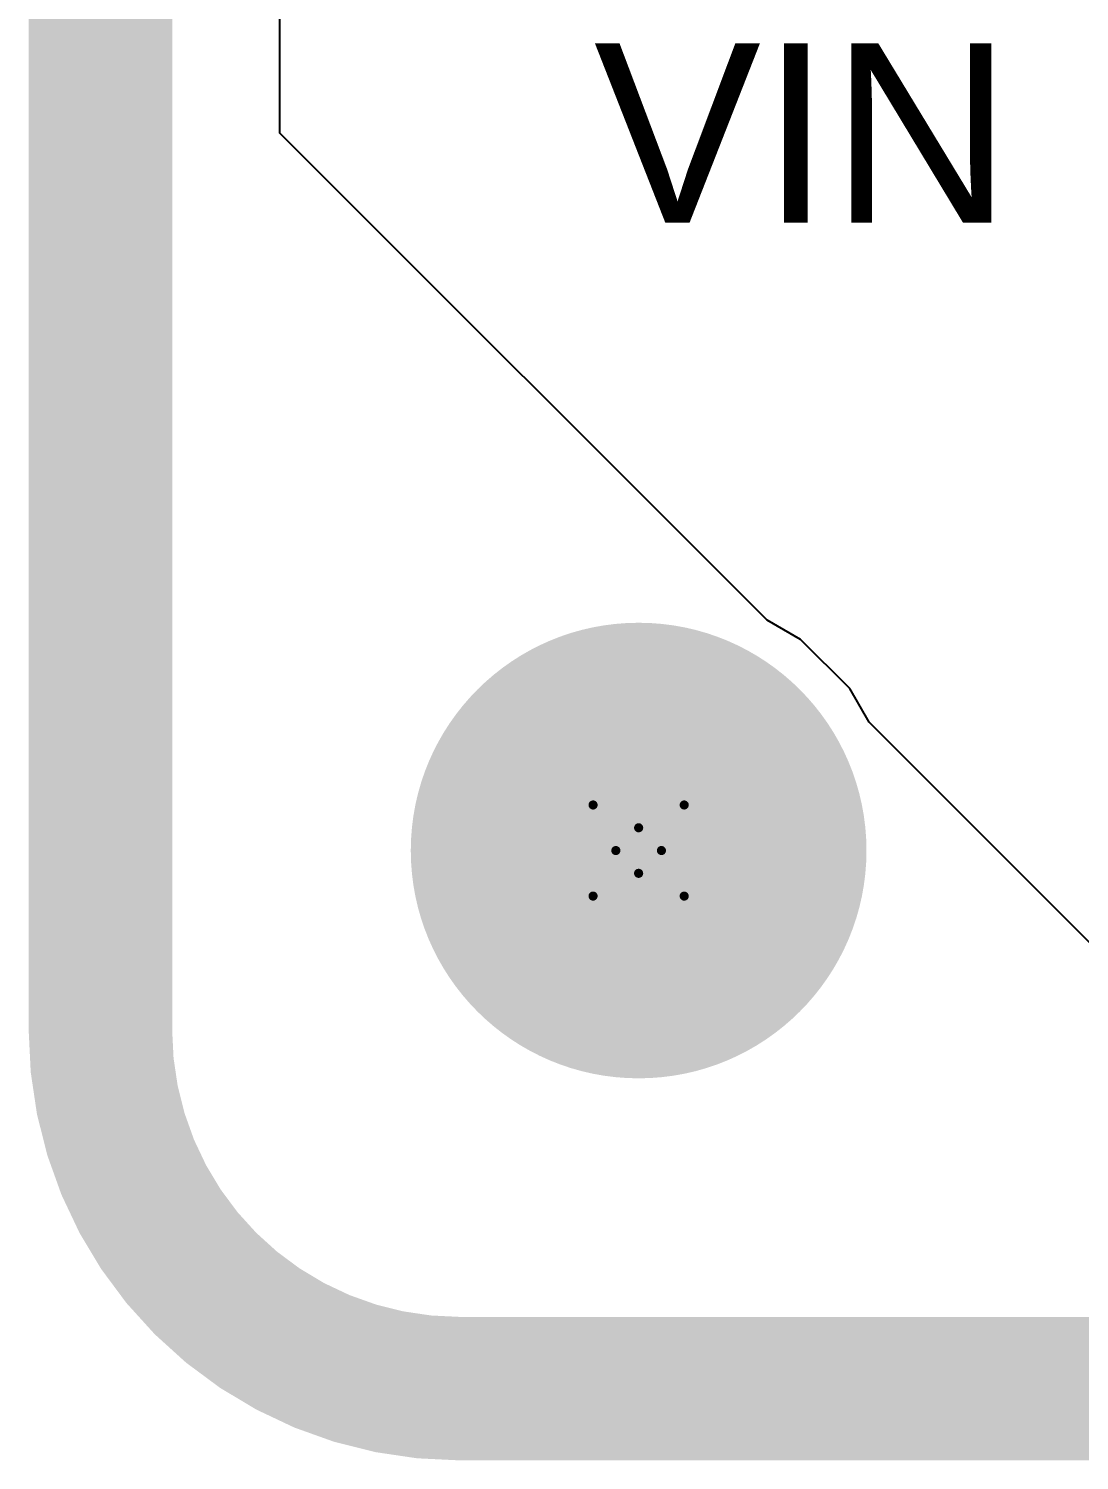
# Model space of a CAD drawing. Header units: millimetres. Extents: x -4.8 to 40.4, y -21.4 to 50.4.
# Drawn here: x -0.4 to 5.46, y -0.4 to 7.58 of the extents above; entities that cross this region are included whole.
import ezdxf

# ---------------------------------------------------------------- set-up
doc = ezdxf.new("R2010")
doc.units = ezdxf.units.MM
for name, color, linetype in [('BottomLayer', 5, 'Continuous'), ('BottomSolder', 6, 'Continuous'), ('DrillDrawing', 1, 'Continuous'), ('KeepOutLayer', 6, 'Continuous'), ('MultiLayer', 9, 'Continuous'), ('PadHoleLayer', 156, 'Continuous'), ('TopLayer', 1, 'Continuous'), ('TopOverlay', 2, 'Continuous'), ('TopSolder', 216, 'Continuous')]:
    doc.layers.add(name, color=color, linetype=linetype)
doc.styles.add('Arial', font='arial.ttf', dxfattribs={"height": 0.2})

msp = doc.modelspace()

# ---------------------------------------------------------------- hatches: boundary and pattern name
at = {"layer": 'BottomLayer'}
h = msp.add_hatch(color=5, dxfattribs=at)
edge = h.paths.add_edge_path()
edge.add_arc((3, 3), 1, 0, 360)
at = {"layer": 'BottomSolder'}
h = msp.add_hatch(color=6, dxfattribs=at)
edge = h.paths.add_edge_path()
edge.add_arc((3, 3), 1.05, 0, 360)
at = {"layer": 'MultiLayer'}
h = msp.add_hatch(color=9, dxfattribs=at)
edge = h.paths.add_edge_path()
edge.add_arc((3, 3), 1, 0, 360)
at = {"layer": 'PadHoleLayer'}
h = msp.add_hatch(color=156, dxfattribs=at)
edge = h.paths.add_edge_path()
edge.add_arc((3, 3), 1.27, 0, 360)
at = {"layer": 'TopLayer'}
h = msp.add_hatch(color=1, dxfattribs=at)
edge = h.paths.add_edge_path()
edge.add_arc((3, 3), 1, 0, 360)
at = {"layer": 'TopSolder'}
h = msp.add_hatch(color=216, dxfattribs=at)
edge = h.paths.add_edge_path()
edge.add_arc((3, 3), 1.05, 0, 360)

# ---------------------------------------------------------------- linework, layer by layer
at = {"layer": 'BottomLayer'}
for p, q in [((1, 7), (1, 14)), ((3.7159, 4.2841), (1, 7)), ((3.9026, 4.1763), (3.7159, 4.2841)), ((4.1763, 3.9026), (3.9026, 4.1763)), ((4.2841, 3.7159), (4.1763, 3.9026)), ((7, 1), (4.2841, 3.7159))]:
    msp.add_line(p, q, dxfattribs=at)
at = {"layer": 'DrillDrawing'}
for points, const_width in [([(0, 2), (0, 48)], 0.2), ([(2.746, 3.254), (3, 3.127)], 0.0508), ([(2.746, 3.254), (2.873, 3)], 0.0508), ([(3, 3.127), (3.254, 3.254)], 0.0508), ([(3.127, 3), (3.254, 3.254)], 0.0508), ([(2.746, 2.746), (2.873, 3)], 0.0508), ([(3.127, 3), (3.254, 2.746)], 0.0508), ([(2.746, 2.746), (3, 2.873)], 0.0508), ([(3, 2.873), (3.254, 2.746)], 0.0508), ([(2, 0), (38, 0)], 0.2)]:
    msp.add_lwpolyline(points, dxfattribs=dict(at, const_width=const_width))
for points, const_width in [([(2.7333, 3.254, 1), (2.7587, 3.254, 1)], 0.0254), ([(2.7333, 3.254, 1), (2.7587, 3.254, 1)], 0.0254), ([(3.2413, 3.254, 1), (3.2667, 3.254, 1)], 0.0254), ([(3.2413, 3.254, 1), (3.2667, 3.254, 1)], 0.0254), ([(2.9873, 3.127, 1), (3.0127, 3.127, 1)], 0.0254), ([(2.9873, 3.127, 1), (3.0127, 3.127, 1)], 0.0254), ([(2.8603, 3, 1), (2.8857, 3, 1)], 0.0254), ([(2.8603, 3, 1), (2.8857, 3, 1)], 0.0254), ([(3.1143, 3, 1), (3.1397, 3, 1)], 0.0254), ([(3.1143, 3, 1), (3.1397, 3, 1)], 0.0254), ([(2.9873, 2.873, 1), (3.0127, 2.873, 1)], 0.0254), ([(2.9873, 2.873, 1), (3.0127, 2.873, 1)], 0.0254), ([(2.7333, 2.746, 1), (2.7587, 2.746, 1)], 0.0254), ([(2.7333, 2.746, 1), (2.7587, 2.746, 1)], 0.0254), ([(3.2413, 2.746, 1), (3.2667, 2.746, 1)], 0.0254), ([(3.2413, 2.746, 1), (3.2667, 2.746, 1)], 0.0254), ([(-0.05, 2, 1), (0.05, 2, 1)], 0.1), ([(-0.05, 2, 1), (0.05, 2, 1)], 0.1), ([(1.95, 0, 1), (2.05, 0, 1)], 0.1), ([(1.95, 0, 1), (2.05, 0, 1)], 0.1)]:
    msp.add_lwpolyline(points, format="xyb", close=True, dxfattribs=dict(at, const_width=const_width))
at = {"layer": 'DrillDrawing', "const_width": 0.2}
msp.add_lwpolyline([(2, 0, -0.414213), (0, 2)], format="xyb", dxfattribs=at)
at = {"layer": 'KeepOutLayer', "const_width": 0.4}
for points in [[(-0.2, 48), (-0.2, 2)], [(0.2, 48), (0.2, 2)], [(2, 0.2), (38, 0.2)], [(2, -0.2), (38, -0.2)]]:
    msp.add_lwpolyline(points, dxfattribs=at)
at = {"layer": 'KeepOutLayer', "const_width": 0.2}
for points in [[(-0.3, 2, 1), (-0.1, 2, 1)], [(-0.3, 2, 1), (-0.1, 2, 1)], [(0.1, 2, 1), (0.3, 2, 1)], [(0.1, 2, 1), (0.3, 2, 1)], [(1.9, 0.2, 1), (2.1, 0.2, 1)], [(1.9, 0.2, 1), (2.1, 0.2, 1)], [(1.9, -0.2, 1), (2.1, -0.2, 1)], [(1.9, -0.2, 1), (2.1, -0.2, 1)]]:
    msp.add_lwpolyline(points, format="xyb", close=True, dxfattribs=at)
at = {"layer": 'KeepOutLayer', "const_width": 0.4}
for points in [[(2, -0.2, -0.414213), (-0.2, 2)], [(2, 0.2, -0.414213), (0.2, 2)]]:
    msp.add_lwpolyline(points, format="xyb", dxfattribs=at)
at = {"layer": 'TopLayer'}
for p, q in [((1, 7), (1, 14)), ((3.7159, 4.2841), (1, 7)), ((3.9026, 4.1763), (3.7159, 4.2841)), ((4.1763, 3.9026), (3.9026, 4.1763)), ((4.2841, 3.7159), (4.1763, 3.9026)), ((7, 1), (4.2841, 3.7159))]:
    msp.add_line(p, q, dxfattribs=at)

# ---------------------------------------------------------------- texts
at = {"layer": 'TopOverlay', "style": 'Arial'}
msp.add_text('VIN', height=1, rotation=360, dxfattribs=at).set_placement((2.7504, 6.5002))

doc.saveas('drawing.dxf')
